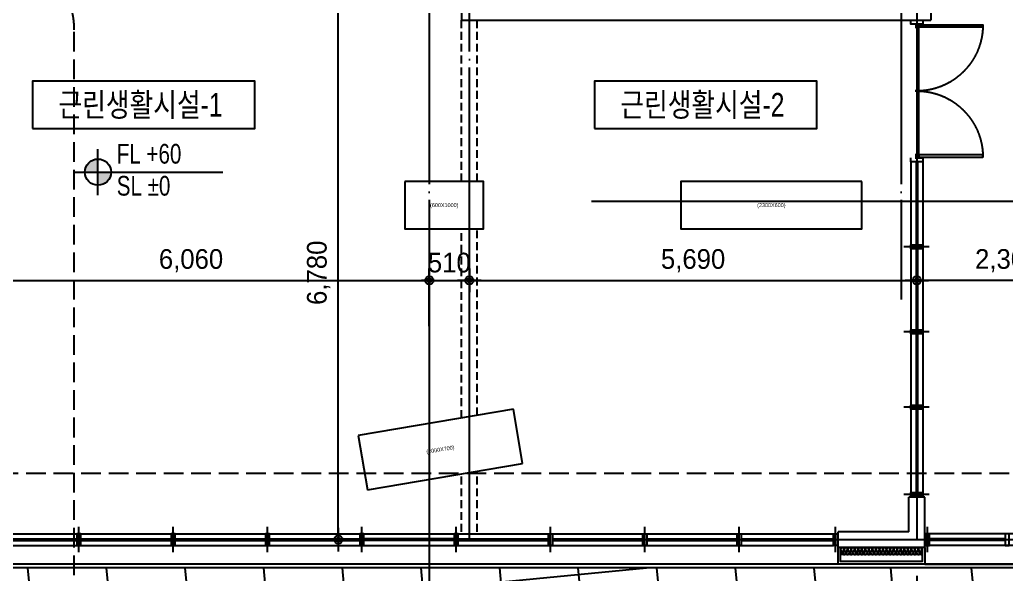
# Model space of a CAD drawing. Header units: millimetres. Extents: x 0 to 1390178, y 0 to 110113.
# Drawn here: x 542464 to 555010, y 23241 to 30286 of the extents above; entities that cross this region are included whole.
import ezdxf
from ezdxf.enums import TextEntityAlignment as Align
from ezdxf.xclip import XClip

# ---------------------------------------------------------------- set-up
doc = ezdxf.new("R2010")
doc.units = ezdxf.units.MM
doc.header["$LTSCALE"] = 100
doc.header["$XCLIPFRAME"] = 0
for name, pattern in [('HID2', [3.5, 2.5, -1]), ('X - 평면도$0$CEN', [62, 60, -1, 0, -1]), ('X - 평면도$0$H1', [1, 0.5, -0.5]), ('X - 평면도$0$HID', [1.5, 1, -0.5])]:
    doc.linetypes.add(name, pattern=pattern)
doc.layers.get('DEFPOINTS').update_dxf_attribs({"color": 145})
for name, color, linetype in [('AA-MKXS', 7, 'Continuous'), ('AA-XXXX-SYMB', 7, 'Continuous'), ('AA-XXXX-TEXT', 3, 'Continuous'), ('DIM', 7, 'Continuous'), ('ROM', 7, 'Continuous'), ('sm3', 3, 'HID2'), ('X - 평면도$0$A-FIN', 8, 'Continuous'), ('X - 평면도$0$A-grid', 7, 'Continuous'), ('X - 평면도$0$A-HAT', 253, 'Continuous'), ('X - 평면도$0$A-INS', 9, 'Continuous'), ('X - 평면도$0$AA-DWXM-WIND', 4, 'Continuous'), ('X - 평면도$0$AA-EL-PCN6', 6, 'Continuous'), ('X - 평면도$0$AA-EL-PCN8', 8, 'Continuous'), ('X - 평면도$0$AA-WAXM-CONC', 2, 'Continuous'), ('X - 평면도$0$AA-XXXX-CNTL', 1, 'X - 평면도$0$CEN'), ('X - 평면도$0$AA-XXXX-FINL', 6, 'Continuous'), ('X - 평면도$0$CEN', 1, 'X - 평면도$0$CEN'), ('X - 평면도$0$칸막이', 7, 'X - 평면도$0$HID')]:
    doc.layers.add(name, color=color, linetype=linetype)
doc.layers.add('X - 평면도$0$A-door', color=4, linetype='Continuous', lineweight=25)
doc.layers.add('X - 평면도$0$DEFPOINT', color=163, linetype='Continuous', plot=False)
doc.styles.add('HAUD01', font='Dotum.ttf')
doc.styles.add('X - 평면도$0$STANDARD', font='Dotum.ttf')
doc.dimstyles.new('HAUD-80', dxfattribs={"dimscale": 100, "dimtxt": 2.5, "dimasz": 0.5, "dimexe": 0, "dimexo": 1.5, "dimgap": 1, "dimtad": 1, "dimdec": 0, "dimdsep": 46, "dimlunit": 6, "dimtxsty": 'HAUD01', "dimblk": 'Z_DOT', "dimcen": 2.5, "dimdle": 1.5, "dimclrd": 7, "dimclre": 7, "dimclrt": 4, "dimadec": 0, "dimazin": 0, "dimtfac": 1, "dimtdec": 0, "dimtix": 1, "dimtmove": 2, "dimatfit": 3, "dimfxl": 1, "dimtvp": 1, "dimtolj": 1, "dimtzin": 0, "dimarcsym": 0})

# ---------------------------------------------------------------- blocks, each defined once
blk = doc.blocks.new('X - 평면도$0$A$C80725c33')
at = {"layer": 'X - 평면도$0$A-HAT', "color": 143}
blk.add_line((50, 9281), (8471, 10090), dxfattribs=at)
at = {"layer": 'X - 평면도$0$AA-EL-PCN6'}
for p, q in [((19168, 10090), (0, 10090)), ((1288, 2980, 0), (605, 10090, 0)), ((2279, 3075, 0), (1605, 10090, 0)), ((3270, 3171, 0), (2605, 10090, 0)), ((4260, 3266, 0), (3605, 10090, 0)), ((5251, 3361, 0), (4605, 10090, 0)), ((6242, 3456, 0), (5605, 10090, 0)), ((7233, 3551, 0), (6605, 10090, 0)), ((8224, 3647, 0), (7605, 10090, 0)), ((9215, 3742, 0), (8605, 10090, 0)), ((10205, 3837, 0), (9605, 10090, 0)), ((11196, 3932, 0), (10605, 10090, 0)), ((12161, 4025, 0), (11578, 10090, 0)), ((13178, 4122, 0), (12605, 10090, 0))]:
    blk.add_line(p, q, dxfattribs=at)
at = {"layer": 'X - 평면도$0$DEFPOINT'}
blk.add_line((19513, 10140), (0, 10140), dxfattribs=at)
blk = doc.blocks.new('X - 평면도$0$2F PL')
at = {"layer": 'X - 평면도$0$AA-WAXM-CONC'}
for p, q in [((-13617, 6471), (-13617, 6911)), ((-13417, 6911), (-13617, 6911)), ((-13417, 6271), (-13417, 6911)), ((-13617, 6471), (-14517, 6471)), ((-14517, 6271), (-14517, 6471)), ((-13417, 6271), (-14517, 6271))]:
    blk.add_line(p, q, dxfattribs=at)
blk = doc.blocks.new('X - 평면도$0$2F_COL')
at = {"layer": 'X - 평면도$0$AA-WAXM-CONC'}
for p, q in [((-62009, -47870), (-63981, -48204)), ((-61892, -48560), (-62009, -47870)), ((-63981, -48204), (-63864, -48894)), ((-63864, -48894), (-61892, -48560))]:
    blk.add_line(p, q, dxfattribs=at)
for points in [[(-63388, -44977), (-63388, -45577), (-62388, -45577), (-62388, -44977)], [(-57578, -44977), (-59878, -44977), (-59878, -45577), (-57578, -45577)]]:
    blk.add_lwpolyline(points, close=True, dxfattribs=at)
at = {"layer": 'X - 평면도$0$DEFPOINT', "style": 'X - 평면도$0$STANDARD'}
for s, p in [('(600X1000)', (-62888, -45277)), ('(2300X600)', (-58728, -45277))]:
    blk.add_text(s, height=50, dxfattribs=at).set_placement(p, align=Align.MIDDLE_CENTER)
blk.add_text('(2000X700)', height=50, rotation=9.1234, dxfattribs=at).set_placement((-62937, -48382), align=Align.MIDDLE_CENTER)
blk = doc.blocks.new('*U1016')
at = {"layer": 'X - 평면도$0$A-door', "color": 9}
for p, q in [((-850, 20), (850, 20)), ((-850, -20), (850, -20))]:
    blk.add_line(p, q, dxfattribs=at)
at = {"layer": 'X - 평면도$0$A-door', "linetype": 'X - 평면도$0$H1'}
for points in [[(-840, -25), (-840, 840), (-810, 840), (-810, -25)], [(840, -25), (840, 840), (810, 840), (810, -25)]]:
    blk.add_lwpolyline(points, close=True, dxfattribs=at)
at = {"layer": 'X - 평면도$0$A-door'}
for points in [[(-900, -75), (-850, -75), (-850, 75), (-900, 75)], [(-840, 25), (-840, -840), (-810, -840), (-810, 25)], [(840, 25), (840, -840), (810, -840), (810, 25)], [(850, 75), (850, -75), (900, -75), (900, 75)]]:
    blk.add_lwpolyline(points, close=True, dxfattribs=at)
for centre in [(-825, 0), (825, 0)]:
    blk.add_circle(centre, 5, dxfattribs=at)
at = {"layer": 'X - 평면도$0$A-door', "color": 1, "linetype": 'X - 평면도$0$H1'}
for centre, start, end in [((-840, 0), 0, 90), ((840, 0), 90, 180)]:
    blk.add_arc(centre, 840, start, end, dxfattribs=at)
at = {"layer": 'X - 평면도$0$A-door', "color": 1}
for centre, start, end in [((-840, 0), 270, 0), ((840, 0), 180, 270)]:
    blk.add_arc(centre, 840, start, end, dxfattribs=at)
blk = doc.blocks.new('X - 평면도', base_point=(-475.4, -286.7))
at = {"layer": 'X - 평면도$0$A-FIN'}
for p, q in [((825302, 49093.1), (825302, 46173.1)), ((819332, 47713.1), (819332, 46173.1)), ((819332, 46173.1), (825302, 46173.1))]:
    blk.add_line(p, q, dxfattribs=at)
at = {"layer": 'X - 평면도$0$A-INS'}
blk.add_line((825192, 39383.1), (824152, 39383.1), dxfattribs=at)
blk.add_lwpolyline([(824152, 39383.1, 0.5248557), (824168.8, 39407.5), (824157.7, 39448.7, -1.4491979), (824191.3, 39448.7), (824180.2, 39407.5, 0.5248557), (824197, 39383.1, 0.5248557), (824213.8, 39407.5), (824202.7, 39448.7, -1.4491979), (824236.3, 39448.7), (824225.2, 39407.5, 0.5248557), (824242, 39383.1, 0.5248557), (824258.8, 39407.5), (824247.7, 39448.7, -1.4491979), (824281.3, 39448.7), (824270.2, 39407.5, 0.5248557), (824287, 39383.1, 0.5248557), (824303.8, 39407.5), (824292.7, 39448.7, -1.4491979), (824326.3, 39448.7), (824315.2, 39407.5, 0.5248557), (824332, 39383.1, 0.5248557), (824348.8, 39407.5), (824337.7, 39448.7, -1.4491979), (824371.3, 39448.7), (824360.2, 39407.5, 0.5248557), (824377, 39383.1, 0.5248557), (824393.8, 39407.5), (824382.7, 39448.7, -1.4491979), (824416.3, 39448.7), (824405.2, 39407.5, 0.5248557), (824422, 39383.1, 0.5248557), (824438.8, 39407.5), (824427.7, 39448.7, -1.4491979), (824461.3, 39448.7), (824450.2, 39407.5, 0.5248557), (824467, 39383.1, 0.5248557), (824483.8, 39407.5), (824472.7, 39448.7, -1.4491979), (824506.3, 39448.7), (824495.2, 39407.5, 0.5248557), (824512, 39383.1, 0.5248557), (824528.8, 39407.5), (824517.7, 39448.7, -1.4491979), (824551.3, 39448.7), (824540.2, 39407.5, 0.5248557), (824557, 39383.1, 0.5248557), (824573.8, 39407.5), (824562.7, 39448.7, -1.4491979), (824596.3, 39448.7), (824585.2, 39407.5, 0.5248557), (824602, 39383.1, 0.5248557), (824618.8, 39407.5), (824607.7, 39448.7, -1.4491979), (824641.3, 39448.7), (824630.2, 39407.5, 0.5248557), (824647, 39383.1, 0.5248557), (824663.8, 39407.5), (824652.7, 39448.7, -1.4491979), (824686.3, 39448.7), (824675.2, 39407.5, 0.5248557), (824692, 39383.1, 0.5248557), (824708.8, 39407.5), (824697.7, 39448.7, -1.4491979), (824731.3, 39448.7), (824720.2, 39407.5, 0.5248557), (824737, 39383.1, 0.5248557), (824753.8, 39407.5), (824742.7, 39448.7, -1.4491979), (824776.3, 39448.7), (824765.2, 39407.5, 0.5248557), (824782, 39383.1, 0.5248557), (824798.8, 39407.5), (824787.7, 39448.7, -1.4491979), (824821.3, 39448.7), (824810.2, 39407.5, 0.5248557), (824827, 39383.1, 0.5248557), (824843.8, 39407.5), (824832.7, 39448.7, -1.4491979), (824866.3, 39448.7), (824855.2, 39407.5, 0.5248557), (824872, 39383.1, 0.5248557), (824888.8, 39407.5), (824877.7, 39448.7, -1.4491979), (824911.3, 39448.7), (824900.2, 39407.5, 0.5248557), (824917, 39383.1, 0.5248557), (824933.8, 39407.5), (824922.7, 39448.7, -1.4491979), (824956.3, 39448.7), (824945.2, 39407.5, 0.5248557), (824962, 39383.1, 0.5248557), (824978.8, 39407.5), (824967.7, 39448.7, -1.4491979), (825001.3, 39448.7), (824990.2, 39407.5, 0.5248557), (825007, 39383.1, 0.5248557), (825023.8, 39407.5), (825012.7, 39448.7, -1.4491979), (825046.3, 39448.7), (825035.2, 39407.5, 0.5248557), (825052, 39383.1, 0.5248557), (825068.8, 39407.5), (825057.7, 39448.7, -1.4491979), (825091.3, 39448.7), (825080.2, 39407.5, 0.5248557), (825097, 39383.1, 0.5248557), (825113.8, 39407.5), (825102.7, 39448.7, -1.4491979), (825136.3, 39448.7), (825125.2, 39407.5, 0.5248557), (825142, 39383.1, 0.5248557), (825158.8, 39407.5), (825147.7, 39448.7, -1.4491979), (825181.3, 39448.7), (825170.2, 39407.5, 0.5248557), (825187, 39383.1, 0.0704749), (825192, 39383.8, 0.0704749)], format="xyb", dxfattribs=at)
at = {"layer": 'X - 평면도$0$AA-DWXM-WIND', "color": 8}
for p, q in [((825047, 44373.1), (825047, 40173.1)), ((825197, 44373.1), (825197, 40173.1)), ((813272, 39648.1), (824062, 39648.1)), ((827262, 39648.1), (825282, 39648.1)), ((813272, 39498.1), (824062, 39498.1)), ((827262, 39498.1), (825282, 39498.1))]:
    blk.add_line(p, q, dxfattribs=at)
at = {"layer": 'X - 평면도$0$AA-DWXM-WIND'}
for p, q in [((825112, 44373.1), (825112, 40173.1)), ((825132, 44373.1), (825132, 40173.1)), ((813272, 39583.1), (814441.4, 39583.1)), ((813272, 39563.1), (814441.4, 39563.1)), ((814491.4, 39583.1), (815640.9, 39583.1)), ((814491.4, 39563.1), (815640.9, 39563.1)), ((815690.9, 39583.1), (816840.3, 39583.1)), ((815690.9, 39563.1), (816840.3, 39563.1)), ((816890.3, 39583.1), (818039.8, 39583.1)), ((816890.3, 39563.1), (818039.8, 39563.1)), ((819239.2, 39583.1), (818089.8, 39583.1)), ((819239.2, 39563.1), (818089.8, 39563.1)), ((819289.2, 39583.1), (820438.6, 39583.1)), ((819289.2, 39563.1), (820438.6, 39563.1)), ((820488.6, 39583.1), (821638.1, 39583.1)), ((820488.6, 39563.1), (821638.1, 39563.1)), ((821688.1, 39583.1), (822837.5, 39583.1)), ((821688.1, 39563.1), (822837.5, 39563.1)), ((822887.5, 39583.1), (824062, 39583.1)), ((822887.5, 39563.1), (824062, 39563.1)), ((826247, 39583.1), (825282, 39583.1)), ((826247, 39563.1), (825282, 39563.1))]:
    blk.add_line(p, q, dxfattribs=at)
for points in [[(825047, 43268.1), (825047, 43318.1), (825197, 43318.1), (825197, 43268.1)], [(825047, 42186.4), (825047, 42236.4), (825197, 42236.4), (825197, 42186.4)], [(825047, 41229.8), (825047, 41279.8), (825197, 41279.8), (825197, 41229.8)], [(825047, 40123.1), (825047, 40173.1), (825197, 40173.1), (825197, 40123.1)], [(814441.4, 39498.1), (814491.4, 39498.1), (814491.4, 39648.1), (814441.4, 39648.1)], [(815640.9, 39498.1), (815690.9, 39498.1), (815690.9, 39648.1), (815640.9, 39648.1)], [(816840.3, 39498.1), (816890.3, 39498.1), (816890.3, 39648.1), (816840.3, 39648.1)], [(818039.8, 39498.1), (818089.8, 39498.1), (818089.8, 39648.1), (818039.8, 39648.1)], [(819239.2, 39498.1), (819289.2, 39498.1), (819289.2, 39648.1), (819239.2, 39648.1)], [(820488.6, 39498.1), (820438.6, 39498.1), (820438.6, 39648.1), (820488.6, 39648.1)], [(821688.1, 39498.1), (821638.1, 39498.1), (821638.1, 39648.1), (821688.1, 39648.1)], [(822887.5, 39498.1), (822837.5, 39498.1), (822837.5, 39648.1), (822887.5, 39648.1)], [(824112, 39498.1), (824062, 39498.1), (824062, 39648.1), (824112, 39648.1)], [(825232, 39498.1), (825282, 39498.1), (825282, 39648.1), (825232, 39648.1)], [(826247, 39498.1), (826297, 39498.1), (826297, 39648.1), (826247, 39648.1)]]:
    blk.add_lwpolyline(points, close=True, dxfattribs=at)
at = {"layer": 'X - 평면도$0$AA-EL-PCN8'}
for p, q in [((824122, 39263.1), (813212, 39263.1)), ((825222, 39263.1), (827322, 39263.1))]:
    blk.add_line(p, q, dxfattribs=at)
at = {"layer": 'X - 평면도$0$AA-XXXX-CNTL'}
for p, q in [((818922, 68689.6), (818922, 22495.2)), ((824922, 68689.6), (824922, 42623.1)), ((820983.7, 43873.1), (844213.6, 43873.1)), ((783286.2, 39573.1), (844213.6, 39573.1))]:
    blk.add_line(p, q, dxfattribs=at)
at = {"layer": 'X - 평면도$0$AA-XXXX-FINL'}
for points in [[(825222, 39473.1), (825222, 39263.1), (824122, 39263.1), (824122, 39473.1)], [(825192, 39473.1), (825192, 39293.1), (824152, 39293.1), (824152, 39473.1)]]:
    blk.add_lwpolyline(points, dxfattribs=at)
at = {"layer": 'X - 평면도$0$CEN'}
for p, q in [((819432, 39573.1), (819432, 46353.1)), ((825122, 46353.1), (825122, 39573.1))]:
    blk.add_line(p, q, dxfattribs=at)
at = {"layer": 'X - 평면도$0$DEFPOINT'}
for p, q in [((825281, 43293.1), (824958.7, 43293.1)), ((825281, 42211.4), (824958.7, 42211.4)), ((825281, 41254.8), (824958.7, 41254.8)), ((825281, 40148.1), (824958.7, 40148.1)), ((814466.4, 39414), (814466.4, 39736.4)), ((815665.9, 39414), (815665.9, 39736.4)), ((816865.3, 39414), (816865.3, 39736.4)), ((818064.8, 39414), (818064.8, 39736.4)), ((819264.2, 39414), (819264.2, 39736.4)), ((820463.6, 39414), (820463.6, 39736.4)), ((821663.1, 39414), (821663.1, 39736.4)), ((822862.5, 39414), (822862.5, 39736.4)), ((824087, 39414), (824087, 39736.4)), ((825257, 39414), (825257, 39736.4))]:
    blk.add_line(p, q, dxfattribs=at)
at = {"layer": 'X - 평면도$0$칸막이'}
for p, q in [((819332, 44123.1), (819332, 46173.1)), ((819532, 44123.1), (819532, 46173.1)), ((819332, 41118.5), (819332, 43523.1)), ((819532, 41152.4), (819532, 43523.1)), ((819332, 39673.1), (819332, 40408.5)), ((819532, 39673.1), (819532, 40442.4))]:
    blk.add_line(p, q, dxfattribs=at)
for name, p in [('X - 평면도$0$2F PL', (838639.2, 33202.2)), ('X - 평면도$0$2F_COL', (882000, 89100))]:
    blk.add_blockref(name, p)
at = {"layer": 'X - 평면도$0$A-grid'}
ref = blk.add_blockref('*U1016', (825122, 45273.1), dxfattribs=dict(at, xscale=-1, rotation=90))
XClip(ref).set_block_clipping_path([(905, 80), (850, 80), (850, 20), (-845.0000000153, 19.9999999999), (-845, 79.9999999999), (-905, 79.9999999999), (-905, -80.0000000001), (-845.0000000154, -80), (-845.0000000146, -845.0000000156), (845.0000000147, -845.0000000154), (845.0000000147, -80), (905, -80)])
at = {"layer": 'X - 평면도$0$AA-EL-PCN6'}
blk.add_blockref('X - 평면도$0$A$C80725c33', (813212, 29123.1), dxfattribs=at)
blk = doc.blocks.new('Z_DOT')
at = {"layer": 'DIM', "color": 0}
for p, q in [((0, -3), (0, 3)), ((-3, 0), (3, 0))]:
    blk.add_line(p, q, dxfattribs=at)
for radius in [1.05, 0.525]:
    blk.add_circle((0, 0), radius, dxfattribs=at)
blk = doc.blocks.new('*D392')
at = {"layer": 'DEFPOINTS', "color": 0, "transparency": 16777216}
for p in [(553872, 23371), (556172, 23371), (553872, 22415)]:
    blk.add_point(p, dxfattribs=at)
at = {"layer": 'DIM', "color": 7, "lineweight": -2, "transparency": 16777216}
for p, q in [((553872, 23221), (553872, 22415)), ((556172, 23221), (556172, 22415)), ((556122, 22415), (553922, 22415))]:
    blk.add_line(p, q, dxfattribs=at)
at = {"layer": 'DIM', "color": 7, "lineweight": -2, "transparency": 16777216, "xscale": 50, "yscale": 50, "zscale": 50, "rotation": 180}
blk.add_blockref('Z_DOT', (553872, 22415), dxfattribs=at)
at = {"layer": 'DIM', "color": 7, "lineweight": -2, "transparency": 16777216, "xscale": 50, "yscale": 50, "zscale": 50}
blk.add_blockref('Z_DOT', (556172, 22415), dxfattribs=at)
at = {"layer": 'DIM', "color": 4, "transparency": 16777216, "insert": (555022, 22664), "char_height": 250, "attachment_point": 5, "style": 'HAUD01'}
blk.add_mtext('\\A1;2,300', dxfattribs=at)
blk = doc.blocks.new('*D393')
at = {"layer": 'DEFPOINTS', "color": 0, "transparency": 16777216}
for p in [(547672, 23371), (553872, 23371), (547672, 22415)]:
    blk.add_point(p, dxfattribs=at)
at = {"layer": 'DIM', "color": 7, "lineweight": -2, "transparency": 16777216}
for p, q in [((547672, 23221), (547672, 22415)), ((553872, 23221), (553872, 22415)), ((553822, 22415), (547722, 22415))]:
    blk.add_line(p, q, dxfattribs=at)
at = {"layer": 'DIM', "color": 7, "lineweight": -2, "transparency": 16777216, "xscale": 50, "yscale": 50, "zscale": 50, "rotation": 180}
blk.add_blockref('Z_DOT', (547672, 22415), dxfattribs=at)
at = {"layer": 'DIM', "color": 7, "lineweight": -2, "transparency": 16777216, "xscale": 50, "yscale": 50, "zscale": 50}
blk.add_blockref('Z_DOT', (553872, 22415), dxfattribs=at)
at = {"layer": 'DIM', "color": 4, "transparency": 16777216, "insert": (550772, 22664), "char_height": 250, "attachment_point": 5, "style": 'HAUD01'}
blk.add_mtext('\\A1;6,200', dxfattribs=at)
blk = doc.blocks.new('C1E7A367F')
at = {"layer": 'AA-XXXX-SYMB'}
h = blk.add_hatch(color=256, dxfattribs=at)
h.paths.add_polyline_path([(-800, 0), (0, 0), (0, 800, 0.414214)])
h.paths.add_polyline_path([(0, 0), (0, -800, 0.414214), (800, 0)])
for p, q in [((0, -1400), (0, 1400)), ((-1400, 0), (7614, 0))]:
    blk.add_line(p, q, dxfattribs=at)
blk.add_circle((0, 0), 800, dxfattribs=at)
blk = doc.blocks.new('*D415')
at = {"layer": 'DEFPOINTS', "color": 0, "transparency": 16777216}
for p in [(547672, 26974), (541612, 26241), (547672, 26241)]:
    blk.add_point(p, dxfattribs=at)
at = {"layer": 'DIM', "color": 7, "lineweight": -2, "transparency": 16777216}
for p, q in [((541612, 26391), (541612, 26974)), ((541662, 26974), (547622, 26974)), ((547672, 26391), (547672, 26974))]:
    blk.add_line(p, q, dxfattribs=at)
at = {"layer": 'DIM', "color": 7, "lineweight": -2, "transparency": 16777216, "xscale": 50, "yscale": 50, "zscale": 50, "rotation": 180}
blk.add_blockref('Z_DOT', (541612, 26974), dxfattribs=at)
at = {"layer": 'DIM', "color": 7, "lineweight": -2, "transparency": 16777216, "xscale": 50, "yscale": 50, "zscale": 50}
blk.add_blockref('Z_DOT', (547672, 26974), dxfattribs=at)
at = {"layer": 'DIM', "color": 4, "transparency": 16777216, "insert": (544642, 27223), "char_height": 250, "attachment_point": 5, "style": 'HAUD01'}
blk.add_mtext('\\A1;6,060', dxfattribs=at)
blk = doc.blocks.new('*D416')
at = {"layer": 'DEFPOINTS', "color": 0, "transparency": 16777216}
for p in [(548182, 26974), (547672, 26241), (548182, 26241)]:
    blk.add_point(p, dxfattribs=at)
at = {"layer": 'DIM', "color": 7, "lineweight": -2, "transparency": 16777216}
for p, q in [((547622, 26974), (547572, 26974)), ((547672, 26391), (547672, 26974)), ((547672, 26974), (548182, 26974)), ((548182, 26391), (548182, 26974)), ((548232, 26974), (548282, 26974))]:
    blk.add_line(p, q, dxfattribs=at)
at = {"layer": 'DIM', "color": 7, "lineweight": -2, "transparency": 16777216, "xscale": 50, "yscale": 50, "zscale": 50}
blk.add_blockref('Z_DOT', (547672, 26974), dxfattribs=at)
at = {"layer": 'DIM', "color": 7, "lineweight": -2, "transparency": 16777216, "xscale": 50, "yscale": 50, "zscale": 50, "rotation": 180}
blk.add_blockref('Z_DOT', (548182, 26974), dxfattribs=at)
at = {"layer": 'DIM', "color": 4, "transparency": 16777216, "insert": (547927, 27199), "char_height": 250, "attachment_point": 5, "style": 'HAUD01'}
blk.add_mtext('\\A1;510', dxfattribs=at)
blk = doc.blocks.new('*D417')
at = {"layer": 'DEFPOINTS', "color": 0, "transparency": 16777216}
for p in [(553872, 26974), (548182, 26241), (553872, 26241)]:
    blk.add_point(p, dxfattribs=at)
at = {"layer": 'DIM', "color": 7, "lineweight": -2, "transparency": 16777216}
for p, q in [((548182, 26391), (548182, 26974)), ((548232, 26974), (553822, 26974)), ((553872, 26391), (553872, 26974))]:
    blk.add_line(p, q, dxfattribs=at)
at = {"layer": 'DIM', "color": 7, "lineweight": -2, "transparency": 16777216, "xscale": 50, "yscale": 50, "zscale": 50, "rotation": 180}
blk.add_blockref('Z_DOT', (548182, 26974), dxfattribs=at)
at = {"layer": 'DIM', "color": 7, "lineweight": -2, "transparency": 16777216, "xscale": 50, "yscale": 50, "zscale": 50}
blk.add_blockref('Z_DOT', (553872, 26974), dxfattribs=at)
at = {"layer": 'DIM', "color": 4, "transparency": 16777216, "insert": (551027, 27223), "char_height": 250, "attachment_point": 5, "style": 'HAUD01'}
blk.add_mtext('\\A1;5,690', dxfattribs=at)
blk = doc.blocks.new('*D418')
at = {"layer": 'DEFPOINTS', "color": 0, "transparency": 16777216}
for p in [(546515, 30461), (548262, 30461), (548262, 23681)]:
    blk.add_point(p, dxfattribs=at)
at = {"layer": 'DIM', "color": 7, "lineweight": -2, "transparency": 16777216}
for p, q in [((548112, 30461), (546515, 30461)), ((546515, 23731), (546515, 30411)), ((548112, 23681), (546515, 23681))]:
    blk.add_line(p, q, dxfattribs=at)
at = {"layer": 'DIM', "color": 7, "lineweight": -2, "transparency": 16777216, "xscale": 50, "yscale": 50, "zscale": 50}
for p, rotation in [((546515, 30461), 90), ((546515, 23681), 270)]:
    blk.add_blockref('Z_DOT', p, dxfattribs=dict(at, rotation=rotation))
at = {"layer": 'DIM', "color": 4, "transparency": 16777216, "insert": (546265, 27071), "char_height": 250, "attachment_point": 5, "rotation": 90, "style": 'HAUD01'}
blk.add_mtext('\\A1;6,780', dxfattribs=at)
blk = doc.blocks.new('*D431')
at = {"layer": 'DEFPOINTS', "color": 0, "transparency": 16777216}
for p in [(553872, 26974), (553872, 26241), (556172, 26241)]:
    blk.add_point(p, dxfattribs=at)
at = {"layer": 'DIM', "color": 7, "lineweight": -2, "transparency": 16777216}
for p, q in [((553872, 26391), (553872, 26974)), ((556122, 26974), (553922, 26974)), ((556172, 26391), (556172, 26974))]:
    blk.add_line(p, q, dxfattribs=at)
at = {"layer": 'DIM', "color": 7, "lineweight": -2, "transparency": 16777216, "xscale": 50, "yscale": 50, "zscale": 50, "rotation": 180}
blk.add_blockref('Z_DOT', (553872, 26974), dxfattribs=at)
at = {"layer": 'DIM', "color": 7, "lineweight": -2, "transparency": 16777216, "xscale": 50, "yscale": 50, "zscale": 50}
blk.add_blockref('Z_DOT', (556172, 26974), dxfattribs=at)
at = {"layer": 'DIM', "color": 4, "transparency": 16777216, "insert": (555022, 27223), "char_height": 250, "attachment_point": 5, "style": 'HAUD01'}
blk.add_mtext('\\A1;2,300', dxfattribs=at)
blk = doc.blocks.new('*D436')
at = {"layer": 'DEFPOINTS', "color": 0, "transparency": 16777216}
for p in [(541612, 23371), (547672, 23371), (547672, 22415)]:
    blk.add_point(p, dxfattribs=at)
at = {"layer": 'DIM', "color": 7, "lineweight": -2, "transparency": 16777216}
for p, q in [((541612, 23221), (541612, 22415)), ((547672, 23221), (547672, 22415)), ((541662, 22415), (547622, 22415))]:
    blk.add_line(p, q, dxfattribs=at)
at = {"layer": 'DIM', "color": 7, "lineweight": -2, "transparency": 16777216, "xscale": 50, "yscale": 50, "zscale": 50, "rotation": 180}
blk.add_blockref('Z_DOT', (541612, 22415), dxfattribs=at)
at = {"layer": 'DIM', "color": 7, "lineweight": -2, "transparency": 16777216, "xscale": 50, "yscale": 50, "zscale": 50}
blk.add_blockref('Z_DOT', (547672, 22415), dxfattribs=at)
at = {"layer": 'DIM', "color": 4, "transparency": 16777216, "insert": (544642, 22664), "char_height": 250, "attachment_point": 5, "style": 'HAUD01'}
blk.add_mtext('\\A1;6,060', dxfattribs=at)

msp = doc.modelspace()

# ---------------------------------------------------------------- block references
ref = msp.add_blockref('X - 평면도', (-271725.3, -16179.1))
XClip(ref).set_block_clipping_path([(775249.9173510048, 15892.4063044167), (859249.9173510048, 75292.4063044167)])

# ---------------------------------------------------------------- next in the draw order: linework, layer by layer
at = {"layer": 'ROM', "color": 0, "linetype": 'Continuous'}
for points in [[(542627.4, 28906), (545453.9, 28906), (545453.9, 29506), (542627.4, 29506)], [(549772.4, 28906), (552598.9, 28906), (552598.9, 29506), (549772.4, 29506)]]:
    msp.add_lwpolyline(points, close=True, dxfattribs=at)
at = {"layer": 'sm3'}
for points in [[(521082.7, 12430.2), (542157.6, 12430.2, 0.4142136), (543157.6, 13430.2), (543157.6, 30158.8, 0.4142136), (542157.6, 31158.8), (521082.7, 31158.8, 0.4142136), (520082.7, 30158.8), (520082.7, 13430.2, 0.4142136)], [(541848.4, 15040.5), (562045.2, 15040.5, 0.4142136), (563045.2, 16040.5), (563045.2, 23519, 0.4142136), (562045.2, 24519), (541848.4, 24519, 0.4142136), (540848.4, 23519), (540848.4, 16040.5, 0.4142136)]]:
    msp.add_lwpolyline(points, format="xyb", close=True, dxfattribs=at)

# ---------------------------------------------------------------- next in the draw order: block references
at = {"layer": 'AA-MKXS', "xscale": 0.2083333330228925, "yscale": 0.2083333330228925, "zscale": 0.2083333330228925}
msp.add_blockref('C1E7A367F', (543458.6, 28349.6), dxfattribs=at)

# ---------------------------------------------------------------- next in the draw order: texts
at = {"layer": 'AA-XXXX-TEXT', "style": 'HAUD01', "width": 0.8}
for s, p in [('근린생활시설-1', (544000, 29206)), ('근린생활시설-2', (551145.1, 29206))]:
    msp.add_text(s, height=300, dxfattribs=at).set_placement(p, align=Align.MIDDLE_CENTER)
for s, p in [('FL +60', (543697.6, 28382.9)), ('SL ±0', (543697.6, 27976.2))]:
    msp.add_text(s, height=250, dxfattribs=at).set_placement(p, align=Align.BOTTOM_LEFT)

# ---------------------------------------------------------------- next in the draw order: dimensions: what is measured, and where the dimension line sits
at = {"layer": 'DIM'}
for base, p1, p2, angle, picture, middle in [((546514.7, 30460.7), (548262.1, 23680.7), (548262.1, 30460.7), 90, '*D418', (546265.4, 27070.7)), ((553872.1, 26973.5), (556172.1, 26240.7), (553872.1, 26240.7), 180, '*D431', (555022.1, 27222.8)), ((547672.1, 22414.6), (541612.1, 23370.7), (547672.1, 23370.7), 0, '*D436', (544642.1, 22663.8)), ((547672.1, 22414.6), (553872.1, 23370.7), (547672.1, 23370.7), 180, '*D393', (550772.1, 22663.8)), ((553872.1, 22414.6), (556172.1, 23370.7), (553872.1, 23370.7), 180, '*D392', (555022.1, 22663.8))]:
    dim = msp.add_linear_dim(base=base, p1=p1, p2=p2, angle=angle, dimstyle='HAUD-80', dxfattribs=at)
    dim.commit()
    dim.dimension.update_dxf_attribs({"geometry": picture, "text_midpoint": middle})
for base, p1, p2, picture, middle in [((547672.1, 26973.5), (541612.1, 26240.7), (547672.1, 26240.7), '*D415', (544642.1, 27222.8)), ((548182.1, 26973.5), (547672.1, 26240.7), (548182.1, 26240.7), '*D416', (547927.1, 27198.7)), ((553872.1, 26973.5), (548182.1, 26240.7), (553872.1, 26240.7), '*D417', (551027.1, 27222.8))]:
    dim = msp.add_linear_dim(base=base, p1=p1, p2=p2, dimstyle='HAUD-80', dxfattribs=at)
    dim.commit()
    dim.dimension.update_dxf_attribs({"geometry": picture, "text_midpoint": middle})

doc.saveas('drawing.dxf')
